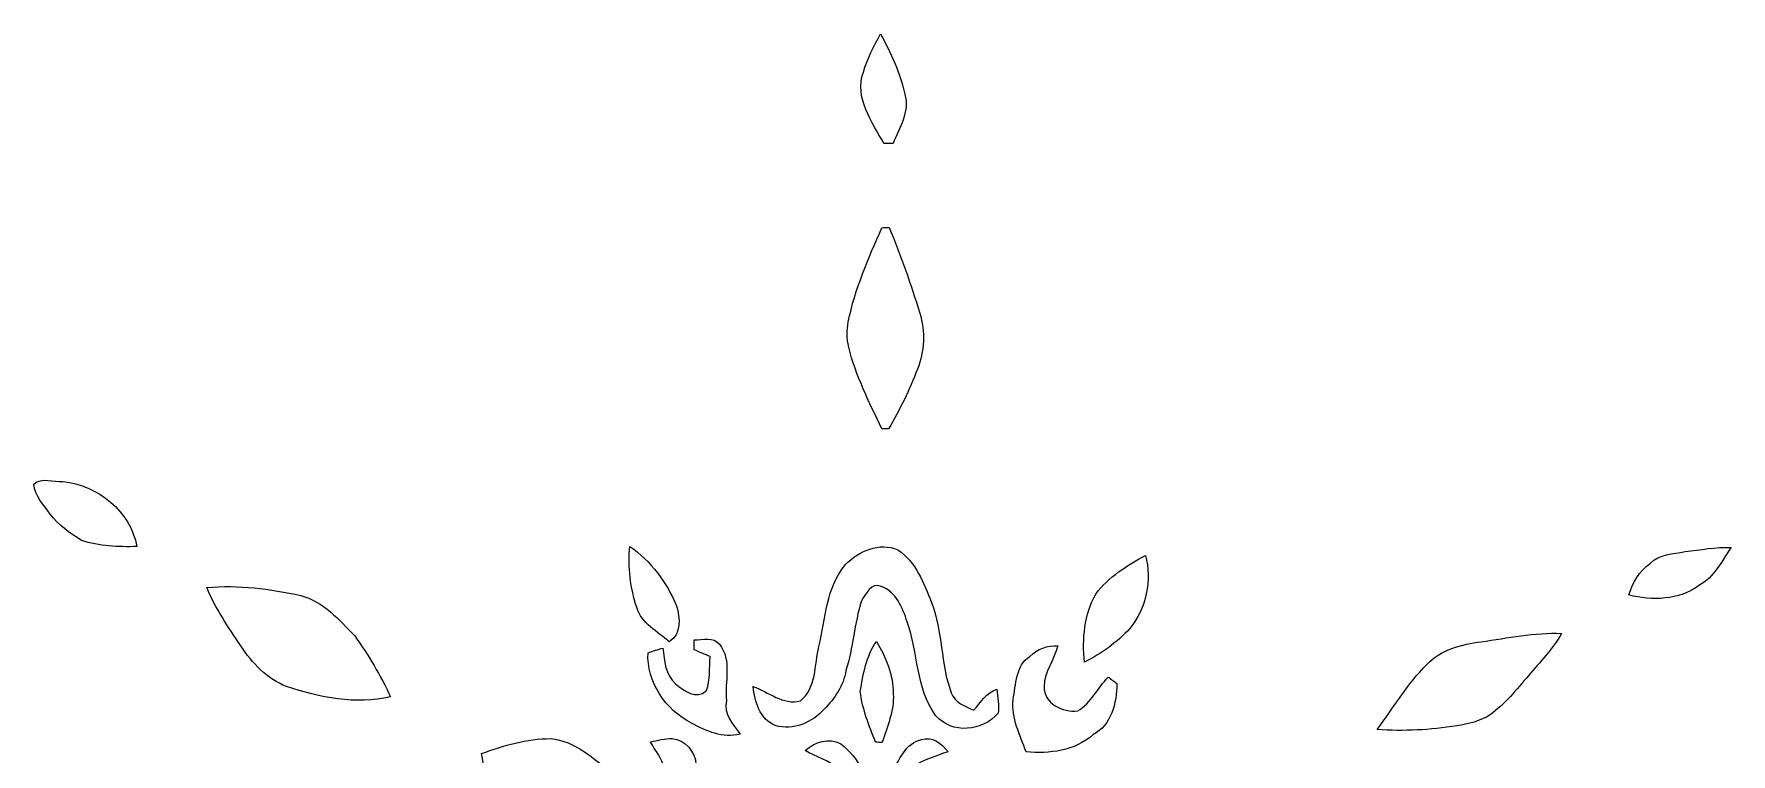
# Model space of a CAD drawing. Header units: centimetres. Extents: x -14.1 to 14.8, y -16.1 to 15.9.
# Drawn here: x -13.25 to 13.87, y 3.71 to 15.21 of the extents above; entities that cross this region are included whole.
import ezdxf

# ---------------------------------------------------------------- set-up
doc = ezdxf.new("R2010")
doc.units = ezdxf.units.CM
doc.header["$MEASUREMENT"] = 0
doc.layers.add('Layer 1', color=7, linetype='Continuous')

msp = doc.modelspace()

# ---------------------------------------------------------------- linework, layer by layer
at = {"layer": 'Layer 1', "color": 253}
for points, knots in [([(0.27799, 15.2086), (0.16792, 15.01528), (0.06738, 14.81384), (0.00353, 14.60041), (0.00353, 14.60041), (-0.14464, 14.18978), (0.14323, 13.80102), (0.33302, 13.45812), (0.33302, 13.45812), (0.381, 13.45847), (0.42898, 13.45847), (0.47766, 13.45847), (0.47766, 13.45847), (0.57785, 13.7093), (0.74577, 13.96259), (0.6671, 14.24658), (0.6671, 14.24658), (0.59337, 14.5863), (0.44379, 14.90521), (0.27799, 15.2086), (0.27799, 15.2086), (0.27799, 15.2086), (0.27799, 15.2086), (0.27799, 15.2086)], [0, 0, 0, 0, 0.14285714, 0.14285714, 0.14285714, 0.14285714, 0.28571429, 0.28571429, 0.28571429, 0.28571429, 0.42857143, 0.42857143, 0.42857143, 0.42857143, 0.57142857, 0.57142857, 0.57142857, 0.57142857, 0.71428571, 0.71428571, 0.71428571, 0.71428571, 1, 1, 1, 1]), ([(0.30057, 12.1158), (0.08149, 11.63002), (-0.12947, 11.13578), (-0.23989, 10.61191), (-0.23989, 10.61191), (-0.26035, 10.47997), (-0.26247, 10.34239), (-0.23072, 10.21151), (-0.23072, 10.21151), (-0.11783, 9.75325), (0.09419, 9.32921), (0.29951, 8.90729), (0.29951, 8.90729), (0.32632, 8.90729), (0.38029, 8.90693), (0.40746, 8.90693), (0.40746, 8.90693), (0.58843, 9.20997), (0.74119, 9.52994), (0.86819, 9.85908), (0.86819, 9.85908), (0.97861, 10.14271), (0.99977, 10.45951), (0.90311, 10.7509), (0.90311, 10.7509), (0.76482, 11.21551), (0.59725, 11.67201), (0.41593, 12.12144), (0.41593, 12.12144), (0.387, 12.12003), (0.32949, 12.11721), (0.30057, 12.1158), (0.30057, 12.1158), (0.30057, 12.1158), (0.30057, 12.1158), (0.30057, 12.1158)], [0, 0, 0, 0, 0.1, 0.1, 0.1, 0.1, 0.2, 0.2, 0.2, 0.2, 0.3, 0.3, 0.3, 0.3, 0.4, 0.4, 0.4, 0.4, 0.5, 0.5, 0.5, 0.5, 0.6, 0.6, 0.6, 0.6, 0.7, 0.7, 0.7, 0.7, 0.8, 0.8, 0.8, 0.8, 1, 1, 1, 1]), ([(-13.24963, 8.02076), (-13.23869, 7.83167), (-13.09158, 7.69056), (-12.99034, 7.54309), (-12.99034, 7.54309), (-12.85628, 7.37059), (-12.67707, 7.23759), (-12.49186, 7.12505), (-12.49186, 7.12505), (-12.20717, 7.02945), (-11.90131, 7.0164), (-11.60321, 7.02663), (-11.60321, 7.02663), (-11.71011, 7.58966), (-12.22622, 8.00806), (-12.78714, 8.06591), (-12.78714, 8.06591), (-12.93495, 8.04792), (-13.12827, 8.14423), (-13.24963, 8.02076), (-13.24963, 8.02076), (-13.24963, 8.02076), (-13.24963, 8.02076), (-13.24963, 8.02076)], [0, 0, 0, 0, 0.14285714, 0.14285714, 0.14285714, 0.14285714, 0.28571429, 0.28571429, 0.28571429, 0.28571429, 0.42857143, 0.42857143, 0.42857143, 0.42857143, 0.57142857, 0.57142857, 0.57142857, 0.57142857, 0.71428571, 0.71428571, 0.71428571, 0.71428571, 1, 1, 1, 1]), ([(-0.28363, 6.73947), (-0.58879, 6.37364), (-0.60466, 5.87481), (-0.70591, 5.42996), (-0.70591, 5.42996), (-0.77999, 5.1368), (-0.74471, 4.77167), (-1.00154, 4.56318), (-1.00154, 4.56318), (-1.28058, 4.48839), (-1.51518, 4.70853), (-1.76107, 4.7946), (-1.76107, 4.7946), (-1.72826, 4.54695), (-1.65876, 4.27955), (-1.40511, 4.16807), (-1.40511, 4.16807), (-1.11689, 4.0834), (-0.81351, 4.2164), (-0.6223, 4.43195), (-0.6223, 4.43195), (-0.45473, 4.60199), (-0.31256, 4.80378), (-0.27517, 5.04543), (-0.27517, 5.04543), (-0.15804, 5.4102), (-0.14605, 5.79861), (-0.02399, 6.16162), (-0.02399, 6.16162), (0.03845, 6.2738), (0.13547, 6.45407), (0.28751, 6.38986), (0.28751, 6.38986), (0.53022, 6.30484), (0.62865, 6.04626), (0.70414, 5.82295), (0.70414, 5.82295), (0.883, 5.33471), (0.83644, 4.76356), (1.15852, 4.33141), (1.15852, 4.33141), (1.41958, 4.02131), (1.90923, 4.07776), (2.15724, 4.36809), (2.15724, 4.36809), (2.17417, 4.49509), (2.14524, 4.6228), (2.13536, 4.74945), (2.13536, 4.74945), (1.9685, 4.69089), (1.87607, 4.54201), (1.77059, 4.41431), (1.77059, 4.41431), (1.63266, 4.47816), (1.46191, 4.53284), (1.40758, 4.69194), (1.40758, 4.69194), (1.23155, 5.15585), (1.27706, 5.67126), (1.09079, 6.13375), (1.09079, 6.13375), (0.97014, 6.43819), (0.84208, 6.78744), (0.55316, 6.97301), (0.55316, 6.97301), (0.26317, 7.10494), (-0.07479, 6.94972), (-0.28363, 6.73947), (-0.28363, 6.73947), (-0.28363, 6.73947), (-0.28363, 6.73947), (-0.28363, 6.73947)], [0, 0, 0, 0, 0.05263158, 0.05263158, 0.05263158, 0.05263158, 0.10526316, 0.10526316, 0.10526316, 0.10526316, 0.15789474, 0.15789474, 0.15789474, 0.15789474, 0.21052632, 0.21052632, 0.21052632, 0.21052632, 0.26315789, 0.26315789, 0.26315789, 0.26315789, 0.31578947, 0.31578947, 0.31578947, 0.31578947, 0.36842105, 0.36842105, 0.36842105, 0.36842105, 0.42105263, 0.42105263, 0.42105263, 0.42105263, 0.47368421, 0.47368421, 0.47368421, 0.47368421, 0.52631579, 0.52631579, 0.52631579, 0.52631579, 0.57894737, 0.57894737, 0.57894737, 0.57894737, 0.63157895, 0.63157895, 0.63157895, 0.63157895, 0.68421053, 0.68421053, 0.68421053, 0.68421053, 0.73684211, 0.73684211, 0.73684211, 0.73684211, 0.78947368, 0.78947368, 0.78947368, 0.78947368, 0.84210526, 0.84210526, 0.84210526, 0.84210526, 0.89473684, 0.89473684, 0.89473684, 0.89473684, 1, 1, 1, 1]), ([(-3.61809, 6.05155), (-3.54154, 5.7972), (-3.28189, 5.67055), (-3.09915, 5.50404), (-3.09915, 5.50404), (-2.89983, 5.63104), (-2.92241, 5.87834), (-2.98485, 6.08189), (-2.98485, 6.08189), (-3.13725, 6.45971), (-3.39372, 6.79062), (-3.72569, 7.02804), (-3.72569, 7.02804), (-3.7659, 6.70031), (-3.71616, 6.36517), (-3.61809, 6.05155), (-3.61809, 6.05155), (-3.61809, 6.05155), (-3.61809, 6.05155), (-3.61809, 6.05155)], [0, 0, 0, 0, 0.16666667, 0.16666667, 0.16666667, 0.16666667, 0.33333333, 0.33333333, 0.33333333, 0.33333333, 0.5, 0.5, 0.5, 0.5, 0.66666667, 0.66666667, 0.66666667, 0.66666667, 1, 1, 1, 1]), ([(3.71828, 6.26745), (3.53025, 5.93866), (3.49991, 5.55131), (3.53483, 5.18125), (3.53483, 5.18125), (3.80682, 5.31495), (4.05553, 5.49769), (4.26332, 5.71853), (4.26332, 5.71853), (4.52191, 6.03991), (4.61539, 6.48723), (4.51203, 6.88587), (4.51203, 6.88587), (4.21499, 6.72747), (3.92289, 6.54121), (3.71828, 6.26745), (3.71828, 6.26745), (3.71828, 6.26745), (3.71828, 6.26745), (3.71828, 6.26745)], [0, 0, 0, 0, 0.16666667, 0.16666667, 0.16666667, 0.16666667, 0.33333333, 0.33333333, 0.33333333, 0.33333333, 0.5, 0.5, 0.5, 0.5, 0.66666667, 0.66666667, 0.66666667, 0.66666667, 1, 1, 1, 1]), ([(13.13533, 6.94478), (12.94412, 6.90457), (12.7187, 6.91444), (12.57582, 6.75711), (12.57582, 6.75711), (12.39979, 6.63928), (12.29854, 6.44913), (12.23433, 6.25299), (12.23433, 6.25299), (12.60757, 6.15774), (13.03232, 6.17079), (13.35334, 6.40256), (13.35334, 6.40256), (13.59747, 6.53309), (13.71741, 6.79203), (13.86769, 7.0104), (13.86769, 7.0104), (13.62181, 7.02028), (13.37804, 6.97477), (13.13533, 6.94478), (13.13533, 6.94478), (13.13533, 6.94478), (13.13533, 6.94478), (13.13533, 6.94478)], [0, 0, 0, 0, 0.14285714, 0.14285714, 0.14285714, 0.14285714, 0.28571429, 0.28571429, 0.28571429, 0.28571429, 0.42857143, 0.42857143, 0.42857143, 0.42857143, 0.57142857, 0.57142857, 0.57142857, 0.57142857, 0.71428571, 0.71428571, 0.71428571, 0.71428571, 1, 1, 1, 1]), ([(-10.48808, 6.37046), (-10.3505, 6.03709), (-10.14342, 5.73793), (-9.94375, 5.43913), (-9.94375, 5.43913), (-9.76207, 5.16714), (-9.52465, 4.91243), (-9.21385, 4.79108), (-9.21385, 4.79108), (-8.68186, 4.61398), (-8.11001, 4.49792), (-7.55262, 4.62492), (-7.55262, 4.62492), (-7.70996, 4.96782), (-7.90328, 5.29519), (-8.12483, 5.59999), (-8.12483, 5.59999), (-8.37318, 5.85576), (-8.62683, 6.14962), (-8.9849, 6.24558), (-8.9849, 6.24558), (-9.47773, 6.35071), (-9.98396, 6.41914), (-10.48808, 6.37046), (-10.48808, 6.37046), (-10.48808, 6.37046), (-10.48808, 6.37046), (-10.48808, 6.37046)], [0, 0, 0, 0, 0.125, 0.125, 0.125, 0.125, 0.25, 0.25, 0.25, 0.25, 0.375, 0.375, 0.375, 0.375, 0.5, 0.5, 0.5, 0.5, 0.625, 0.625, 0.625, 0.625, 0.75, 0.75, 0.75, 0.75, 1, 1, 1, 1]), ([(-2.6984, 5.53649), (-2.69875, 5.48393), (-2.6984, 5.43101), (-2.69804, 5.3781), (-2.69804, 5.3781), (-2.61373, 5.34141), (-2.52906, 5.30507), (-2.44404, 5.26944), (-2.44404, 5.26944), (-2.46345, 5.08988), (-2.43664, 4.89832), (-2.50366, 4.72757), (-2.50366, 4.72757), (-2.66277, 4.56918), (-2.8635, 4.72511), (-2.99649, 4.83588), (-2.99649, 4.83588), (-3.16583, 4.97311), (-3.17006, 5.20771), (-3.20216, 5.40385), (-3.20216, 5.40385), (-3.28189, 5.38374), (-3.36021, 5.3594), (-3.43711, 5.33118), (-3.43711, 5.33118), (-3.46675, 4.86798), (-3.15207, 4.41466), (-2.74391, 4.20688), (-2.74391, 4.20688), (-2.50684, 4.07811), (-2.24402, 3.96169), (-1.96779, 4.02978), (-1.96779, 4.02978), (-2.07257, 4.19453), (-2.23802, 4.34799), (-2.18581, 4.56706), (-2.18581, 4.56706), (-2.21827, 4.86234), (-2.09056, 5.21653), (-2.29694, 5.46629), (-2.29694, 5.46629), (-2.3936, 5.59082), (-2.56293, 5.53332), (-2.6984, 5.53649), (-2.6984, 5.53649), (-2.6984, 5.53649), (-2.6984, 5.53649), (-2.6984, 5.53649)], [0, 0, 0, 0, 0.07692308, 0.07692308, 0.07692308, 0.07692308, 0.15384615, 0.15384615, 0.15384615, 0.15384615, 0.23076923, 0.23076923, 0.23076923, 0.23076923, 0.30769231, 0.30769231, 0.30769231, 0.30769231, 0.38461538, 0.38461538, 0.38461538, 0.38461538, 0.46153846, 0.46153846, 0.46153846, 0.46153846, 0.53846154, 0.53846154, 0.53846154, 0.53846154, 0.61538462, 0.61538462, 0.61538462, 0.61538462, 0.69230769, 0.69230769, 0.69230769, 0.69230769, 0.76923077, 0.76923077, 0.76923077, 0.76923077, 0.84615385, 0.84615385, 0.84615385, 0.84615385, 1, 1, 1, 1]), ([(-0.04551, 4.70958), (-0.01305, 4.42736), (0.09666, 4.16454), (0.19897, 3.90243), (0.19897, 3.90243), (0.22472, 3.90102), (0.27622, 3.89819), (0.30198, 3.89643), (0.30198, 3.89643), (0.38206, 4.15008), (0.50094, 4.40267), (0.47978, 4.67501), (0.47978, 4.67501), (0.48472, 4.97664), (0.36195, 5.25851), (0.21096, 5.51215), (0.21096, 5.51215), (0.04833, 5.27685), (-0.00247, 4.98616), (-0.04551, 4.70958), (-0.04551, 4.70958), (-0.04551, 4.70958), (-0.04551, 4.70958), (-0.04551, 4.70958)], [0, 0, 0, 0, 0.14285714, 0.14285714, 0.14285714, 0.14285714, 0.28571429, 0.28571429, 0.28571429, 0.28571429, 0.42857143, 0.42857143, 0.42857143, 0.42857143, 0.57142857, 0.57142857, 0.57142857, 0.57142857, 0.71428571, 0.71428571, 0.71428571, 0.71428571, 1, 1, 1, 1]), ([(2.66453, 5.27262), (2.43558, 5.12445), (2.44016, 4.82), (2.39713, 4.58294), (2.39713, 4.58294), (2.36361, 4.28625), (2.5079, 4.01673), (2.60385, 3.74685), (2.60385, 3.74685), (2.9785, 3.71546), (3.37679, 3.76308), (3.67206, 4.0199), (3.67206, 4.0199), (3.96804, 4.1783), (4.05059, 4.52967), (4.05518, 4.8387), (4.05518, 4.8387), (4.00897, 4.87292), (3.96275, 4.90714), (3.91724, 4.94101), (3.91724, 4.94101), (3.74156, 4.77167), (3.64561, 4.52861), (3.42829, 4.40161), (3.42829, 4.40161), (3.19123, 4.36951), (2.88078, 4.52543), (2.89137, 4.79319), (2.89137, 4.79319), (2.8896, 5.03096), (3.05788, 5.21794), (3.11044, 5.4423), (3.11044, 5.4423), (2.94428, 5.45183), (2.78306, 5.3908), (2.66453, 5.27262), (2.66453, 5.27262), (2.66453, 5.27262), (2.66453, 5.27262), (2.66453, 5.27262)], [0, 0, 0, 0, 0.09090909, 0.09090909, 0.09090909, 0.09090909, 0.18181818, 0.18181818, 0.18181818, 0.18181818, 0.27272727, 0.27272727, 0.27272727, 0.27272727, 0.36363636, 0.36363636, 0.36363636, 0.36363636, 0.45454545, 0.45454545, 0.45454545, 0.45454545, 0.54545455, 0.54545455, 0.54545455, 0.54545455, 0.63636364, 0.63636364, 0.63636364, 0.63636364, 0.72727273, 0.72727273, 0.72727273, 0.72727273, 0.81818182, 0.81818182, 0.81818182, 0.81818182, 1, 1, 1, 1]), ([(9.87531, 5.50686), (9.56381, 5.46347), (9.22479, 5.38339), (9.00571, 5.14068), (9.00571, 5.14068), (8.6935, 4.83235), (8.47266, 4.45276), (8.21231, 4.10386), (8.21231, 4.10386), (8.63671, 4.07635), (9.06427, 4.0961), (9.48408, 4.16454), (9.48408, 4.16454), (9.66893, 4.19559), (9.86049, 4.2358), (10.01959, 4.34128), (10.01959, 4.34128), (10.25737, 4.51238), (10.43728, 4.74486), (10.62919, 4.96288), (10.62919, 4.96288), (10.81123, 5.18372), (11.01901, 5.38727), (11.15977, 5.63915), (11.15977, 5.63915), (10.72832, 5.65679), (10.30076, 5.56507), (9.87531, 5.50686), (9.87531, 5.50686), (9.87531, 5.50686), (9.87531, 5.50686), (9.87531, 5.50686)], [0, 0, 0, 0, 0.11111111, 0.11111111, 0.11111111, 0.11111111, 0.22222222, 0.22222222, 0.22222222, 0.22222222, 0.33333333, 0.33333333, 0.33333333, 0.33333333, 0.44444444, 0.44444444, 0.44444444, 0.44444444, 0.55555556, 0.55555556, 0.55555556, 0.55555556, 0.66666667, 0.66666667, 0.66666667, 0.66666667, 0.77777778, 0.77777778, 0.77777778, 0.77777778, 1, 1, 1, 1]), ([(-6.096, 3.72181), (-6.03603, 3.33058), (-5.99334, 2.90689), (-5.74534, 2.58092), (-5.74534, 2.58092), (-5.48111, 2.18969), (-4.94877, 2.18017), (-4.62915, 1.8609), (-4.62915, 1.8609), (-4.49227, 1.66793), (-4.41889, 1.37407), (-4.59034, 1.17969), (-4.59034, 1.17969), (-4.71699, 1.21003), (-4.84505, 1.23366), (-4.97523, 1.2379), (-4.97523, 1.2379), (-4.94171, 1.11054), (-4.93607, 0.9652), (-4.86198, 0.8509), (-4.86198, 0.8509), (-4.74804, 0.72214), (-4.5466, 0.67522), (-4.38997, 0.756), (-4.38997, 0.756), (-4.06859, 0.86889), (-4.01038, 1.28341), (-4.06788, 1.57409), (-4.06788, 1.57409), (-4.13844, 1.96074), (-4.50215, 2.18758), (-4.79954, 2.39571), (-4.79954, 2.39571), (-5.03873, 2.56117), (-5.39291, 2.63843), (-5.4797, 2.9524), (-5.4797, 2.9524), (-5.50439, 3.0921), (-5.58729, 3.29883), (-5.44795, 3.40148), (-5.44795, 3.40148), (-5.2451, 3.57117), (-4.93007, 3.59163), (-4.71029, 3.4417), (-4.71029, 3.4417), (-4.26332, 3.15383), (-3.75038, 2.79471), (-3.18699, 2.93829), (-3.18699, 2.93829), (-2.93617, 3.04165), (-2.6991, 3.26249), (-2.67159, 3.54577), (-2.67159, 3.54577), (-2.67758, 3.75073), (-2.84798, 3.93876), (-3.05118, 3.96452), (-3.05118, 3.96452), (-3.16865, 3.95958), (-3.28224, 3.93312), (-3.39584, 3.90843), (-3.39584, 3.90843), (-3.32952, 3.76555), (-3.19864, 3.64631), (-3.18876, 3.48156), (-3.18876, 3.48156), (-3.3849, 3.24062), (-3.76132, 3.24026), (-4.00403, 3.40642), (-4.00403, 3.40642), (-4.30601, 3.63432), (-4.59811, 3.92712), (-4.99463, 3.96028), (-4.99463, 3.96028), (-5.37351, 3.95852), (-5.74322, 3.85269), (-6.096, 3.72181), (-6.096, 3.72181), (-6.096, 3.72181), (-6.096, 3.72181), (-6.096, 3.72181)], [0, 0, 0, 0, 0.04761905, 0.04761905, 0.04761905, 0.04761905, 0.0952381, 0.0952381, 0.0952381, 0.0952381, 0.14285714, 0.14285714, 0.14285714, 0.14285714, 0.19047619, 0.19047619, 0.19047619, 0.19047619, 0.23809524, 0.23809524, 0.23809524, 0.23809524, 0.28571429, 0.28571429, 0.28571429, 0.28571429, 0.33333333, 0.33333333, 0.33333333, 0.33333333, 0.38095238, 0.38095238, 0.38095238, 0.38095238, 0.42857143, 0.42857143, 0.42857143, 0.42857143, 0.47619048, 0.47619048, 0.47619048, 0.47619048, 0.52380952, 0.52380952, 0.52380952, 0.52380952, 0.57142857, 0.57142857, 0.57142857, 0.57142857, 0.61904762, 0.61904762, 0.61904762, 0.61904762, 0.66666667, 0.66666667, 0.66666667, 0.66666667, 0.71428571, 0.71428571, 0.71428571, 0.71428571, 0.76190476, 0.76190476, 0.76190476, 0.76190476, 0.80952381, 0.80952381, 0.80952381, 0.80952381, 0.85714286, 0.85714286, 0.85714286, 0.85714286, 0.9047619, 0.9047619, 0.9047619, 0.9047619, 1, 1, 1, 1]), ([(-0.92569, 3.77049), (-0.75777, 3.66219), (-0.54363, 3.62479), (-0.40393, 3.47557), (-0.40393, 3.47557), (-0.29104, 3.36444), (-0.4004, 3.20075), (-0.42651, 3.07234), (-0.42651, 3.07234), (-0.61383, 3.14537), (-0.7941, 3.24414), (-0.99413, 3.27731), (-0.99413, 3.27731), (-1.08761, 3.29883), (-1.19556, 3.24026), (-1.22238, 3.14748), (-1.22238, 3.14748), (-1.22343, 3.04729), (-1.18745, 2.94852), (-1.20333, 2.84798), (-1.20333, 2.84798), (-1.21567, 2.73262), (-1.24636, 2.60103), (-1.16911, 2.50049), (-1.16911, 2.50049), (-1.00013, 2.34209), (-0.73237, 2.22603), (-0.51118, 2.34527), (-0.51118, 2.34527), (-0.27728, 2.47333), (-0.02328, 2.66136), (0.02081, 2.94428), (0.02081, 2.94428), (0.13264, 3.30165), (-0.07902, 3.66183), (-0.3556, 3.87491), (-0.3556, 3.87491), (-0.55033, 3.98709), (-0.77117, 3.90454), (-0.92569, 3.77049), (-0.92569, 3.77049), (-0.92569, 3.77049), (-0.92569, 3.77049), (-0.92569, 3.77049)], [0, 0, 0, 0, 0.08333333, 0.08333333, 0.08333333, 0.08333333, 0.16666667, 0.16666667, 0.16666667, 0.16666667, 0.25, 0.25, 0.25, 0.25, 0.33333333, 0.33333333, 0.33333333, 0.33333333, 0.41666667, 0.41666667, 0.41666667, 0.41666667, 0.5, 0.5, 0.5, 0.5, 0.58333333, 0.58333333, 0.58333333, 0.58333333, 0.66666667, 0.66666667, 0.66666667, 0.66666667, 0.75, 0.75, 0.75, 0.75, 0.83333333, 0.83333333, 0.83333333, 0.83333333, 1, 1, 1, 1]), ([(0.92992, 3.9437), (0.67945, 3.88761), (0.57044, 3.61879), (0.4632, 3.41736), (0.4632, 3.41736), (0.25823, 2.91042), (0.73413, 2.32904), (1.25024, 2.31599), (1.25024, 2.31599), (1.40899, 2.30364), (1.52964, 2.42923), (1.62419, 2.53965), (1.62419, 2.53965), (1.70921, 2.63737), (1.65947, 2.77001), (1.65206, 2.88572), (1.65206, 2.88572), (1.63089, 3.01025), (1.68945, 3.12808), (1.71909, 3.24591), (1.71909, 3.24591), (1.61572, 3.27025), (1.51271, 3.31999), (1.40617, 3.31153), (1.40617, 3.31153), (1.22872, 3.25296), (1.06257, 3.1683), (0.88865, 3.10092), (0.88865, 3.10092), (0.84243, 3.23779), (0.81844, 3.38173), (0.79904, 3.52425), (0.79904, 3.52425), (0.97755, 3.61597), (1.16522, 3.68688), (1.35572, 3.74897), (1.35572, 3.74897), (1.26224, 3.88161), (1.09961, 4.00368), (0.92992, 3.9437), (0.92992, 3.9437), (0.92992, 3.9437), (0.92992, 3.9437), (0.92992, 3.9437)], [0, 0, 0, 0, 0.08333333, 0.08333333, 0.08333333, 0.08333333, 0.16666667, 0.16666667, 0.16666667, 0.16666667, 0.25, 0.25, 0.25, 0.25, 0.33333333, 0.33333333, 0.33333333, 0.33333333, 0.41666667, 0.41666667, 0.41666667, 0.41666667, 0.5, 0.5, 0.5, 0.5, 0.58333333, 0.58333333, 0.58333333, 0.58333333, 0.66666667, 0.66666667, 0.66666667, 0.66666667, 0.75, 0.75, 0.75, 0.75, 0.83333333, 0.83333333, 0.83333333, 0.83333333, 1, 1, 1, 1])]:
    msp.add_open_spline(points, degree=3, knots=knots, dxfattribs=at)

doc.saveas('drawing.dxf')
